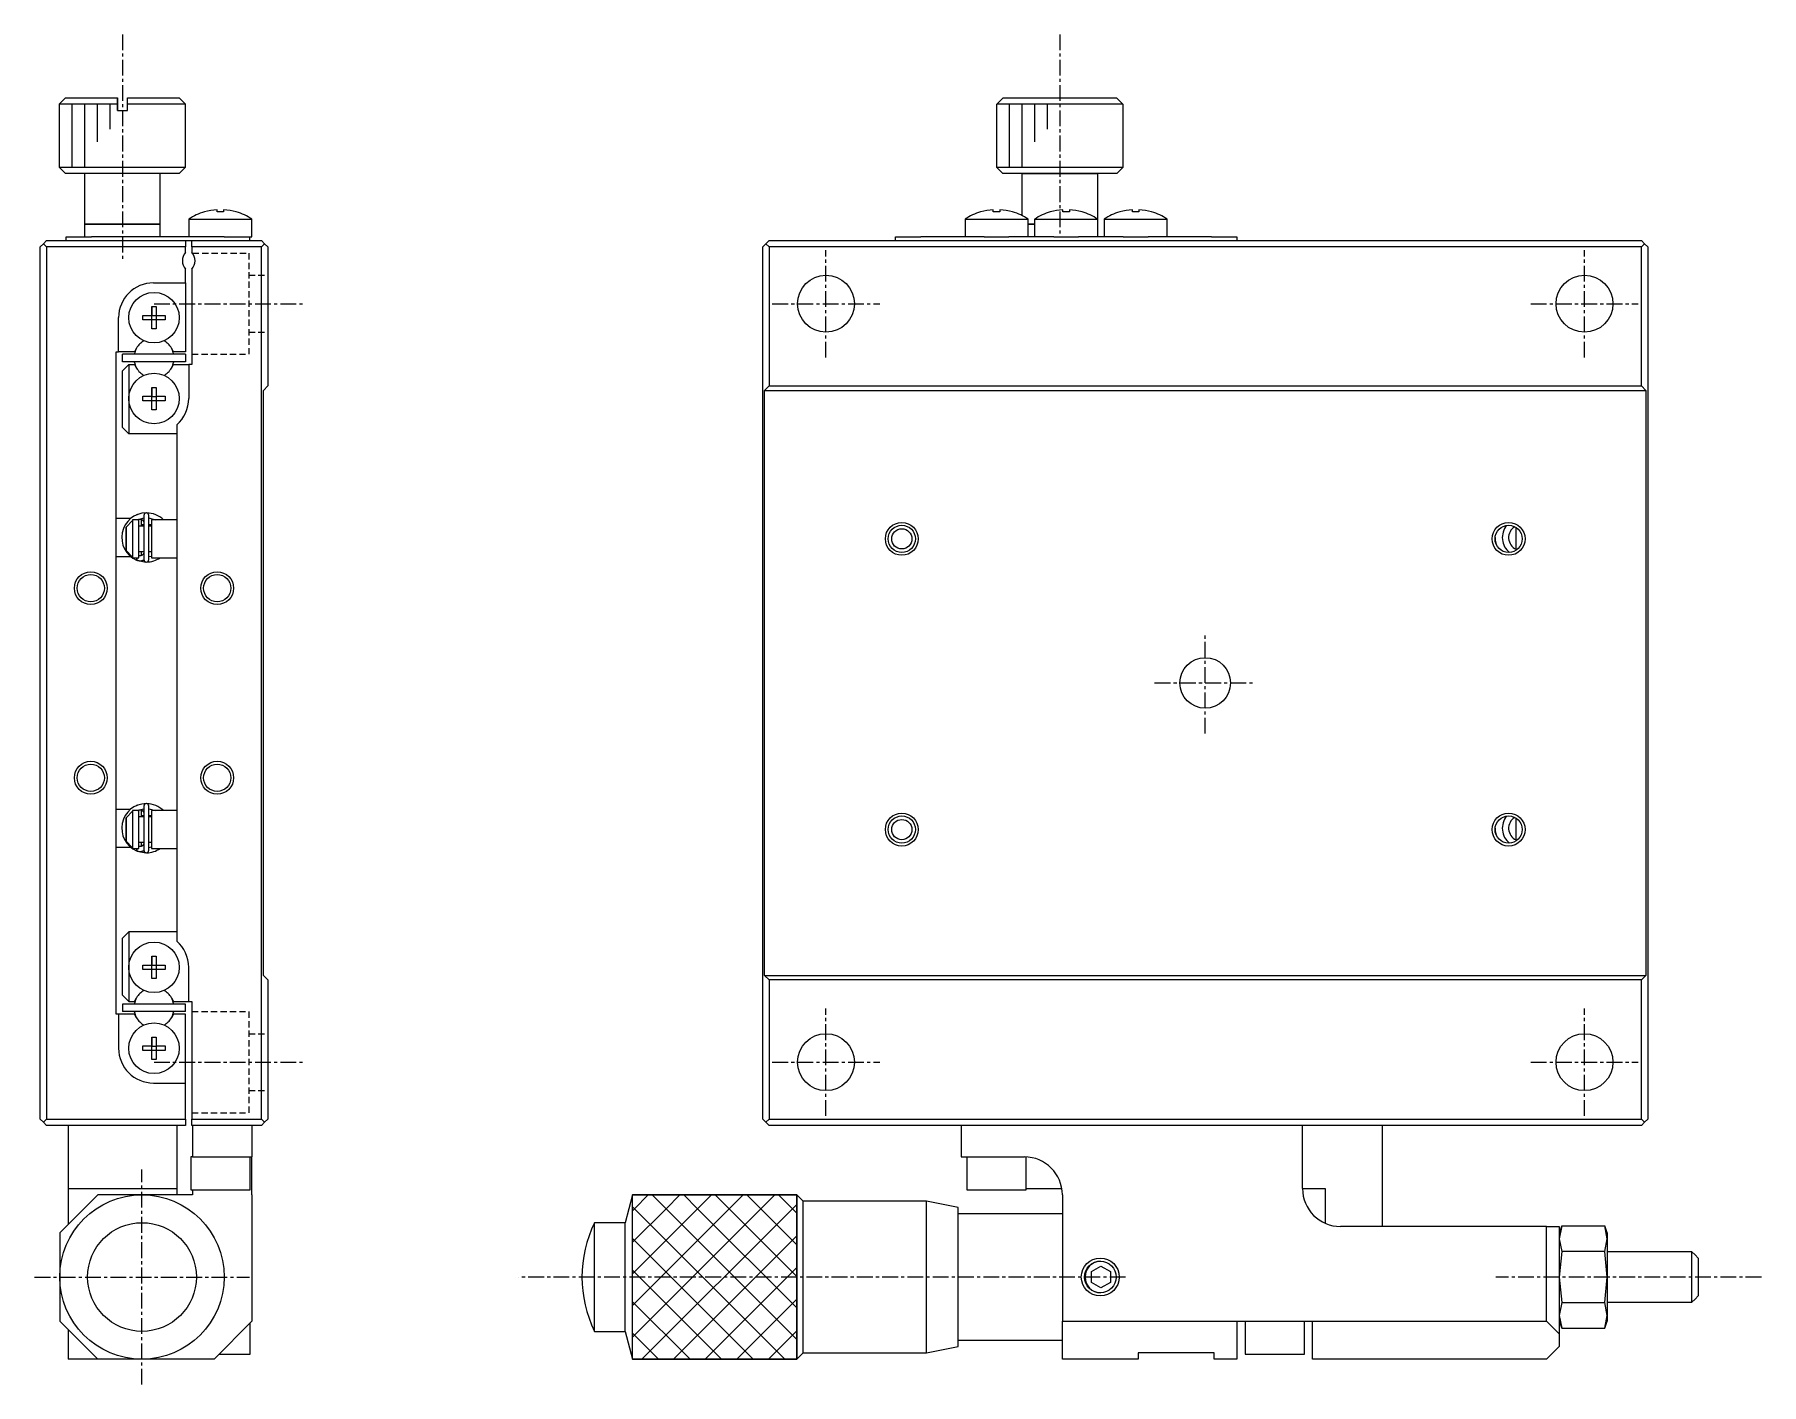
# Model space of a CAD drawing. Extents: x 10 to 359, y 10 to 237.
# Drawn here: x 222.6 to 359.2, y 92.1 to 198.9 of the extents above; entities that cross this region are included whole.
import ezdxf

# ---------------------------------------------------------------- set-up
doc = ezdxf.new("R2010")
doc.units = 0
doc.linetypes.add('CENTER', pattern=[2, 1.25, -0.25, 0.25, -0.25])
doc.linetypes.add('DASHED', pattern=[0.75, 0.5, -0.25])
doc.layers.get('0').update_dxf_attribs({"linetype": 'CONTINUOUS'})
doc.layers.add('CENTER', color=1, linetype='CENTER')

msp = doc.modelspace()

# ---------------------------------------------------------------- linework, layer by layer
at = {"color": 7, "linetype": 'CONTINUOUS'}
for p, q in [((225, 193.9), (224.5, 193.4)), ((229.1, 193.4), (224.5, 193.4)), ((224.5, 193.4), (224.5, 188.4)), ((225, 193.9), (229.1, 193.9)), ((229.1, 193.4), (229.1, 193.9)), ((229.1, 193.9), (229.1, 193.4)), ((229.1, 192.9), (229.1, 193.4)), ((229.1, 193.4), (229.1, 192.9)), ((229.1, 192.9), (229.9, 192.9)), ((229.9, 193.9), (234, 193.9)), ((229.9, 193.4), (229.9, 193.9)), ((234.5, 193.4), (229.9, 193.4)), ((229.9, 192.9), (229.9, 193.4)), ((234.5, 193.4), (234, 193.9)), ((234.5, 188.4), (234.5, 193.4)), ((298.650003, 192.9), (298.666029, 192.9)), ((298.650003, 192.9), (298.650003, 188.4)), ((298.666029, 193.4), (299.167817, 193.9)), ((298.666029, 192.9), (298.666029, 193.4)), ((308.633978, 193.4), (298.666029, 193.4)), ((299.167817, 193.9), (308.13219, 193.9)), ((308.13219, 193.9), (308.633978, 193.4)), ((308.633978, 193.4), (308.633978, 192.9)), ((308.633978, 192.9), (308.650003, 192.9)), ((308.650003, 188.4), (308.650003, 192.9)), ((224.5, 188.4), (234.5, 188.4)), ((224.5, 188.4), (225, 187.9)), ((234, 187.9), (225, 187.9)), ((226.5, 187.9), (226.5, 183.9)), ((232.5, 183.9), (232.5, 187.9)), ((234, 187.9), (234.5, 188.4)), ((298.650003, 188.4), (308.650003, 188.4)), ((298.650003, 188.4), (299.150003, 187.9)), ((300.650003, 187.9), (299.150003, 187.9)), ((308.150003, 187.9), (299.150003, 187.9)), ((306.650003, 187.9), (300.650003, 187.9)), ((300.650003, 187.9), (306.650003, 187.9)), ((300.650003, 187.9), (300.650003, 184.581129)), ((308.150003, 187.9), (306.650003, 187.9)), ((306.650003, 184.291657), (306.650003, 187.9)), ((308.150003, 187.9), (308.650003, 188.4)), ((235.99141, 184.862581), (235.988067, 184.869436)), ((236.99, 184.862581), (236.99, 185.034953)), ((237.51, 184.862581), (236.99, 184.862581)), ((237.51, 185.034953), (237.51, 184.862581)), ((238.511933, 184.869436), (238.50859, 184.862581)), ((297.391414, 184.862581), (297.388071, 184.869436)), ((298.390003, 184.862581), (298.390003, 185.034953)), ((298.910003, 184.862581), (298.390003, 184.862581)), ((298.910003, 185.034953), (298.910003, 184.862581)), ((299.911936, 184.869436), (299.908593, 184.862581)), ((302.891414, 184.862581), (302.888071, 184.869436)), ((303.890003, 184.862581), (303.890003, 185.034953)), ((304.410003, 184.862581), (303.890003, 184.862581)), ((304.410003, 185.034953), (304.410003, 184.862581)), ((305.411936, 184.869436), (305.408593, 184.862581)), ((308.391414, 184.862581), (308.388071, 184.869436)), ((309.390003, 184.862581), (309.390003, 185.034953)), ((309.910003, 184.862581), (309.390003, 184.862581)), ((309.910003, 185.034953), (309.910003, 184.862581)), ((310.911936, 184.869436), (310.908593, 184.862581)), ((226.5, 183.9), (232.5, 183.9)), ((232.5, 183.9), (226.5, 183.9)), ((226.5, 183.9), (226.5, 182.9)), ((232.5, 182.9), (232.5, 183.9)), ((234.75, 184.291657), (239.75, 184.291657)), ((234.75, 184.291657), (234.75, 182.9)), ((239.75, 182.9), (239.75, 184.291657)), ((296.150003, 184.291657), (298.650003, 184.291657)), ((296.150003, 184.291657), (296.150003, 182.9)), ((298.650003, 184.291657), (301.150003, 184.291657)), ((301.150003, 182.9), (301.150003, 184.291657)), ((301.150003, 183.9), (301.650003, 183.9)), ((301.650003, 183.9), (301.150003, 183.9)), ((301.650003, 184.291657), (304.150003, 184.291657)), ((301.650003, 184.291657), (301.650003, 182.9)), ((304.150003, 184.291657), (306.650003, 184.291657)), ((306.650003, 182.9), (306.650003, 184.291657)), ((307.150003, 184.291657), (309.650003, 184.291657)), ((307.150003, 184.291657), (307.150003, 182.9)), ((309.650003, 184.291657), (312.150003, 184.291657)), ((312.150003, 182.9), (312.150003, 184.291657)), ((223.25, 182.35), (223, 182.1)), ((223, 113.1), (223, 182.1)), ((223.25, 182.35), (223.5, 182.6)), ((223.5, 182.1), (223.25, 182.35)), ((223.5, 182.6), (234.5, 182.6)), ((234.5, 182.1), (223.5, 182.1)), ((223.5, 182.1), (223.5, 113.1)), ((225.05, 182.6), (225.05, 182.9)), ((225.05, 182.9), (227.05, 182.9)), ((236.175, 182.9), (227.05, 182.9)), ((234.5, 182.6), (235, 182.6)), ((234.5, 182.6), (234.5, 182.1)), ((234.5, 181.661438), (234.5, 182.1)), ((235, 182.1), (235, 182.6)), ((235, 182.6), (240.5, 182.6)), ((240.5, 182.1), (235, 182.1)), ((235, 182.1), (235, 181.661438)), ((237.55, 182.9), (236.175, 182.9)), ((237.55, 182.9), (239.55, 182.9)), ((239.55, 182.9), (239.75, 182.9)), ((239.55, 182.9), (239.55, 182.6)), ((240.5, 182.6), (240.75, 182.35)), ((240.75, 182.35), (240.5, 182.1)), ((240.5, 113.1), (240.5, 182.1)), ((241, 182.1), (240.75, 182.35)), ((241, 182.1), (241, 171.1)), ((280.400003, 182.35), (280.150003, 182.1)), ((280.150003, 113.1), (280.150003, 182.1)), ((280.650003, 182.6), (280.400003, 182.35)), ((280.650003, 182.1), (280.400003, 182.35)), ((280.650003, 182.6), (349.650003, 182.6)), ((280.650003, 182.1), (280.650003, 171.1)), ((349.650003, 182.1), (280.650003, 182.1)), ((290.650003, 182.6), (290.650003, 182.9)), ((290.650003, 182.9), (292.650003, 182.9)), ((297.575003, 182.9), (292.650003, 182.9)), ((297.670208, 182.9), (297.575003, 182.9)), ((297.670208, 182.9), (298.650003, 182.9)), ((298.650003, 182.9), (299.629799, 182.9)), ((299.725003, 182.9), (299.629799, 182.9)), ((303.075003, 182.9), (299.725003, 182.9)), ((303.170208, 182.9), (303.075003, 182.9)), ((303.170208, 182.9), (304.150003, 182.9)), ((304.150003, 182.9), (305.129799, 182.9)), ((305.225003, 182.9), (305.129799, 182.9)), ((308.575003, 182.9), (305.225003, 182.9)), ((308.670208, 182.9), (308.575003, 182.9)), ((308.670208, 182.9), (309.650003, 182.9)), ((309.650003, 182.9), (310.629799, 182.9)), ((310.725003, 182.9), (310.629799, 182.9)), ((315.650003, 182.9), (310.725003, 182.9)), ((315.650003, 182.9), (317.650003, 182.9)), ((317.650003, 182.9), (317.650003, 182.6)), ((349.900003, 182.35), (349.650003, 182.6)), ((349.900003, 182.35), (349.650003, 182.1)), ((349.650003, 171.1), (349.650003, 182.1)), ((350.150003, 182.1), (349.900003, 182.35)), ((350.150003, 182.1), (350.150003, 113.1)), ((234.5, 179.25), (234.5, 180.338562)), ((235, 180.338562), (235, 172.8)), ((231.95, 179.25), (234.5, 179.25)), ((234.5, 179.25), (234.5, 173.8)), ((229.2, 173.8), (229.2, 176.5)), ((231.113639, 176.32), (231.113639, 176.68)), ((231.113639, 176.68), (231.82, 176.68)), ((231.82, 176.32), (231.113639, 176.32)), ((231.82, 177.386361), (232.18, 177.386361)), ((231.82, 176.68), (231.82, 177.386361)), ((231.82, 177.386361), (231.82, 176.68)), ((231.830372, 176.669628), (231.82, 176.68)), ((231.830372, 176.330372), (231.82, 176.32)), ((231.82, 175.613639), (231.82, 176.32)), ((231.82, 175.613639), (231.82, 176.32)), ((231.830372, 176.669628), (232.169628, 176.669628)), ((231.830372, 176.330372), (231.830372, 176.669628)), ((232.169628, 176.330372), (231.830372, 176.330372)), ((232.169628, 176.669628), (232.18, 176.68)), ((232.169628, 176.669628), (232.169628, 176.330372)), ((232.169628, 176.330372), (232.18, 176.32)), ((232.18, 177.386361), (232.18, 176.68)), ((232.18, 176.68), (232.886361, 176.68)), ((232.18, 176.32), (232.18, 175.613639)), ((232.886361, 176.32), (232.18, 176.32)), ((232.886361, 176.68), (232.886361, 176.32)), ((232.18, 175.613639), (231.82, 175.613639)), ((229, 173.8), (229.2, 173.8)), ((229, 121.4), (229, 173.8)), ((230.455588, 173.8), (229.2, 173.8)), ((229.5, 173), (229.5, 173.6)), ((234.5, 173.6), (229.5, 173.6)), ((230.625185, 174.09375), (230.455588, 173.8)), ((233.544412, 173.8), (233.374815, 174.09375)), ((234.5, 173.8), (233.544412, 173.8)), ((234.5, 173.6), (234.5, 173)), ((234.5, 173), (229.5, 173)), ((229.5, 172.3), (230, 172.8)), ((229.5, 167.8), (229.5, 172.3)), ((230, 172.8), (230, 170.1)), ((230, 172.8), (230.455588, 172.8)), ((230.455588, 172.8), (230.625185, 172.50625)), ((233.374815, 172.50625), (233.544412, 172.8)), ((233.544412, 172.8), (234.75, 172.8)), ((234.75, 172.8), (234.75, 170.1)), ((235, 172.8), (234.75, 172.8)), ((231.82, 170.986361), (232.18, 170.986361)), ((231.82, 170.28), (231.82, 170.986361)), ((231.82, 170.986361), (231.82, 170.28)), ((232.18, 170.986361), (232.18, 170.28)), ((240.65, 170.75), (241, 171.1)), ((280.300003, 170.75), (280.650003, 171.1)), ((280.650003, 171.1), (349.650003, 171.1)), ((349.650003, 171.1), (350.000003, 170.75)), ((230, 170.1), (230, 167.3)), ((231.113639, 169.92), (231.113639, 170.28)), ((231.113639, 170.28), (231.82, 170.28)), ((231.82, 169.92), (231.113639, 169.92)), ((231.830372, 170.269628), (231.82, 170.28)), ((231.830372, 169.930372), (231.82, 169.92)), ((231.82, 169.213639), (231.82, 169.92)), ((231.82, 169.213639), (231.82, 169.92)), ((231.830372, 170.269628), (232.169628, 170.269628)), ((231.830372, 169.930372), (231.830372, 170.269628)), ((232.169628, 169.930372), (231.830372, 169.930372)), ((232.169628, 170.269628), (232.18, 170.28)), ((232.169628, 170.269628), (232.169628, 169.930372)), ((232.169628, 169.930372), (232.18, 169.92)), ((232.18, 170.28), (232.886361, 170.28)), ((232.18, 169.92), (232.18, 169.213639)), ((232.886361, 169.92), (232.18, 169.92)), ((232.886361, 170.28), (232.886361, 169.92)), ((240.65, 124.45), (240.65, 170.75)), ((280.300003, 124.45), (280.300003, 170.75)), ((280.300003, 170.75), (350.000003, 170.75)), ((350.000003, 170.75), (350.000003, 124.45)), ((232.18, 169.213639), (231.82, 169.213639)), ((233.8, 168.020938), (233.8, 160.075)), ((230, 167.3), (229.5, 167.8)), ((233.8, 167.3), (230, 167.3)), ((230.145871, 160.6), (229, 160.6)), ((229.8, 159.916515), (230.3, 160.445683)), ((229.8, 158.083485), (229.8, 159.916515)), ((229.8, 159.916515), (229.8, 158.083485)), ((230.3, 160.5), (230.3, 160.445683)), ((230.8, 160.5), (230.3, 160.5)), ((230.3, 160.445683), (230.3, 157.554317)), ((230.628526, 160.897171), (230.610568, 160.889376)), ((230.62249, 160.893794), (230.619421, 160.893246)), ((230.684303, 160.919172), (230.628106, 160.897982)), ((230.695248, 160.500064), (231.198452, 160.653543)), ((230.780252, 160.539155), (230.781755, 160.539534)), ((230.781518, 160.539423), (230.796078, 160.545203)), ((230.796078, 160.545203), (230.810345, 160.550029)), ((230.8, 157.5), (230.8, 160.5)), ((231.198494, 160), (230.8, 160)), ((230.810345, 160.550029), (230.824842, 160.554126)), ((230.824842, 160.554126), (230.839532, 160.557481)), ((230.839532, 160.557481), (230.854379, 160.560085)), ((230.854379, 160.560085), (230.869342, 160.561929)), ((230.869342, 160.561929), (230.884383, 160.563008)), ((230.884383, 160.563008), (230.899463, 160.563318)), ((230.899463, 160.563318), (230.914541, 160.562858)), ((230.914541, 160.562858), (230.929578, 160.56163)), ((230.929578, 160.56163), (230.944534, 160.559636)), ((230.944534, 160.559636), (230.95937, 160.556883)), ((230.95937, 160.556883), (230.974046, 160.553378)), ((230.974046, 160.553378), (230.988526, 160.549131)), ((230.988526, 160.549131), (231.00277, 160.544155)), ((231, 160), (231, 160.5454)), ((231.198494, 160.1), (231, 160.1)), ((231.00277, 160.544155), (231.016743, 160.538463)), ((231.016743, 160.538463), (231.030409, 160.532072)), ((231.030409, 160.532072), (231.043733, 160.525)), ((231.043733, 160.525), (231.056682, 160.517266)), ((231.056682, 160.517266), (231.069223, 160.508893)), ((231.069223, 160.508893), (231.081327, 160.499903)), ((231.081327, 160.499903), (231.092964, 160.49032)), ((231.092964, 160.49032), (231.104106, 160.48017)), ((231.104106, 160.48017), (231.114726, 160.469481)), ((231.114726, 160.469481), (231.124801, 160.458279)), ((231.124801, 160.458279), (231.134307, 160.446594)), ((231.134307, 160.446594), (231.143222, 160.434457)), ((231.143222, 160.434457), (231.151527, 160.421897)), ((231.151527, 160.421897), (231.159202, 160.408946)), ((231.159202, 160.408946), (231.166231, 160.395636)), ((231.166231, 160.395636), (231.172599, 160.382001)), ((231.172599, 160.382001), (231.178292, 160.368073)), ((231.178292, 160.368073), (231.183297, 160.353887)), ((231.183297, 160.353887), (231.187604, 160.339476)), ((231.187604, 160.339476), (231.191205, 160.324874)), ((231.191205, 160.324874), (231.194091, 160.310118)), ((231.194091, 160.310118), (231.196256, 160.29524)), ((231.196256, 160.29524), (231.197697, 160.280278)), ((231.197697, 160.280278), (231.19841, 160.265265)), ((231.19841, 160.265265), (231.198494, 160.258228)), ((231.198494, 160.859909), (231.198494, 157.359909)), ((231.588494, 157.359909), (231.588494, 160.859909)), ((231.8, 160.1), (231.588494, 160.1)), ((231.8, 160), (231.588494, 160)), ((231.588548, 160.65322), (232.092175, 160.500087)), ((231.8, 160.5), (231.8, 157.5)), ((231.8, 160.5), (231.8, 160)), ((233.8, 160.5), (231.8, 160.5)), ((231.8, 160), (231.8, 158)), ((231.8, 160), (231.8, 158)), ((232, 160.54273), (232, 160.5)), ((233.8, 160.075), (233.8, 157.925)), ((339.750003, 158.183485), (339.750003, 159.891978)), ((338.0829, 159.109909), (338.0829, 159.13006)), ((229, 157.6), (230.169533, 157.6)), ((230.3, 157.554317), (229.8, 158.083485)), ((230.3, 157.554317), (230.3, 157.5)), ((230.3, 157.5), (230.8, 157.5)), ((230.598949, 157.335601), (230.626054, 157.323722)), ((230.619229, 157.32662), (230.666356, 157.499999)), ((230.625014, 157.337736), (230.624744, 157.332234)), ((230.624744, 157.332234), (230.625002, 157.327845)), ((230.625002, 157.327845), (230.625443, 157.325637)), ((230.625809, 157.344315), (230.625014, 157.337736)), ((230.625443, 157.325637), (230.628106, 157.321835)), ((230.627125, 157.351928), (230.625809, 157.344315)), ((230.628954, 157.360524), (230.627125, 157.351928)), ((230.628106, 157.321835), (230.658283, 157.30976)), ((230.631282, 157.370046), (230.628954, 157.360524)), ((230.634095, 157.380433), (230.631282, 157.370046)), ((230.637374, 157.391615), (230.634095, 157.380433)), ((230.641098, 157.403519), (230.637374, 157.391615)), ((230.645242, 157.416066), (230.641098, 157.403519)), ((230.649778, 157.429174), (230.645242, 157.416066)), ((230.654677, 157.442755), (230.649778, 157.429174)), ((230.659906, 157.456722), (230.654677, 157.442755)), ((230.658283, 157.30976), (230.690714, 157.298578)), ((230.665432, 157.470981), (230.659906, 157.456722)), ((230.671217, 157.485439), (230.665432, 157.470981)), ((230.677223, 157.5), (230.671217, 157.485439)), ((230.676509, 157.30292), (231.366344, 157.166191)), ((230.690714, 157.298578), (230.723654, 157.289033)), ((230.723654, 157.289033), (230.75702, 157.281148)), ((230.75702, 157.281148), (230.79073, 157.27494)), ((230.779625, 157.680224), (230.76721, 157.685612)), ((230.79073, 157.27494), (230.824702, 157.270425)), ((230.804303, 157.671733), (230.799974, 157.673215)), ((230.8, 158), (231.198494, 158)), ((230.818733, 157.667321), (230.804303, 157.671733)), ((230.833368, 157.663648), (230.818733, 157.667321)), ((230.824702, 157.270425), (230.858853, 157.267614)), ((230.848171, 157.660726), (230.833368, 157.663648)), ((230.863103, 157.658563), (230.848171, 157.660726)), ((230.858853, 157.267614), (230.893099, 157.266513)), ((230.878123, 157.657165), (230.863103, 157.658563)), ((230.893193, 157.656535), (230.878123, 157.657165)), ((230.893099, 157.266513), (230.927357, 157.267124)), ((230.908273, 157.656674), (230.893193, 157.656535)), ((230.923323, 157.657582), (230.908273, 157.656674)), ((230.938303, 157.659256), (230.923323, 157.657582)), ((230.927357, 157.267124), (230.961541, 157.269446)), ((230.953175, 157.661689), (230.938303, 157.659256)), ((230.9679, 157.664875), (230.953175, 157.661689)), ((230.961541, 157.269446), (230.99557, 157.273474)), ((230.98244, 157.668803), (230.9679, 157.664875)), ((230.996757, 157.673463), (230.98244, 157.668803)), ((230.99557, 157.273474), (231.02936, 157.279196)), ((231.010817, 157.678839), (230.996757, 157.673463)), ((231, 157.674612), (231, 158)), ((231.024582, 157.684917), (231.010817, 157.678839)), ((231.03802, 157.691679), (231.024582, 157.684917)), ((231.02936, 157.279196), (231.062829, 157.2866)), ((231.051097, 157.699107), (231.03802, 157.691679)), ((231.063781, 157.707179), (231.051097, 157.699107)), ((231.062829, 157.2866), (231.095893, 157.295667)), ((231.076043, 157.715873), (231.063781, 157.707179)), ((231.087853, 157.725168), (231.076043, 157.715873)), ((231.099183, 157.735036), (231.087853, 157.725168)), ((231.095893, 157.295667), (231.128473, 157.306377)), ((231.110006, 157.745454), (231.099183, 157.735036)), ((231.120299, 157.756394), (231.110006, 157.745454)), ((231.130037, 157.767828), (231.120299, 157.756394)), ((231.128473, 157.306377), (231.160489, 157.318702)), ((231.139199, 157.779727), (231.130037, 157.767828)), ((231.147764, 157.792062), (231.139199, 157.779727)), ((231.155712, 157.804802), (231.147764, 157.792062)), ((231.163027, 157.817916), (231.155712, 157.804802)), ((231.160489, 157.318702), (231.191862, 157.332613)), ((231.169691, 157.831373), (231.163027, 157.817916)), ((231.175691, 157.845139), (231.169691, 157.831373)), ((231.181013, 157.859182), (231.175691, 157.845139)), ((231.185646, 157.873468), (231.181013, 157.859182)), ((231.189578, 157.887964), (231.185646, 157.873468)), ((231.192802, 157.902636), (231.189578, 157.887964)), ((231.191862, 157.332613), (231.20001, 157.336538)), ((231.195311, 157.917448), (231.192802, 157.902636)), ((231.197098, 157.932366), (231.195311, 157.917448)), ((231.19816, 157.947355), (231.197098, 157.932366)), ((231.198494, 157.961589), (231.19816, 157.947355)), ((231.588494, 158), (231.8, 158)), ((231.800099, 157.608323), (231.588516, 157.566281)), ((231.8, 158), (231.8, 157.5)), ((231.8, 157.5), (233.8, 157.5)), ((233.8, 157.925), (233.8, 137.075)), ((339.750003, 158.183485), (339.750003, 158.107552)), ((230.145871, 137.6), (229, 137.6)), ((229.8, 136.916515), (230.3, 137.445683)), ((229.8, 135.083485), (229.8, 136.916515)), ((229.8, 136.916515), (229.8, 135.083485)), ((230.3, 137.5), (230.3, 137.445683)), ((230.8, 137.5), (230.3, 137.5)), ((230.3, 137.445683), (230.3, 134.554317)), ((230.628526, 137.897171), (230.610568, 137.889376)), ((230.62249, 137.893794), (230.619421, 137.893246)), ((230.684303, 137.919172), (230.628106, 137.897982)), ((230.695248, 137.500064), (231.198452, 137.653543)), ((230.780252, 137.539155), (230.781755, 137.539534)), ((230.781518, 137.539423), (230.796078, 137.545203)), ((230.796078, 137.545203), (230.810345, 137.550029)), ((230.8, 134.5), (230.8, 137.5)), ((231.198494, 137), (230.8, 137)), ((230.810345, 137.550029), (230.824842, 137.554126)), ((230.824842, 137.554126), (230.839532, 137.557481)), ((230.839532, 137.557481), (230.854379, 137.560085)), ((230.854379, 137.560085), (230.869342, 137.561929)), ((230.869342, 137.561929), (230.884383, 137.563008)), ((230.884383, 137.563008), (230.899463, 137.563318)), ((230.899463, 137.563318), (230.914541, 137.562858)), ((230.914541, 137.562858), (230.929578, 137.56163)), ((230.929578, 137.56163), (230.944534, 137.559636)), ((230.944534, 137.559636), (230.95937, 137.556883)), ((230.95937, 137.556883), (230.974046, 137.553378)), ((230.974046, 137.553378), (230.988526, 137.549131)), ((230.988526, 137.549131), (231.00277, 137.544155)), ((231, 137), (231, 137.5454)), ((231.198494, 137.1), (231, 137.1)), ((231.00277, 137.544155), (231.016743, 137.538463)), ((231.016743, 137.538463), (231.030409, 137.532072)), ((231.030409, 137.532072), (231.043733, 137.525)), ((231.043733, 137.525), (231.056682, 137.517266)), ((231.056682, 137.517266), (231.069223, 137.508893)), ((231.069223, 137.508893), (231.081327, 137.499903)), ((231.081327, 137.499903), (231.092964, 137.49032)), ((231.092964, 137.49032), (231.104106, 137.48017)), ((231.104106, 137.48017), (231.114726, 137.469481)), ((231.114726, 137.469481), (231.124801, 137.458279)), ((231.124801, 137.458279), (231.134307, 137.446594)), ((231.134307, 137.446594), (231.143222, 137.434457)), ((231.143222, 137.434457), (231.151527, 137.421897)), ((231.151527, 137.421897), (231.159202, 137.408946)), ((231.159202, 137.408946), (231.166231, 137.395636)), ((231.166231, 137.395636), (231.172599, 137.382001)), ((231.172599, 137.382001), (231.178292, 137.368073)), ((231.178292, 137.368073), (231.183297, 137.353887)), ((231.183297, 137.353887), (231.187604, 137.339476)), ((231.187604, 137.339476), (231.191205, 137.324874)), ((231.191205, 137.324874), (231.194091, 137.310118)), ((231.194091, 137.310118), (231.196256, 137.29524)), ((231.196256, 137.29524), (231.197697, 137.280278)), ((231.197697, 137.280278), (231.19841, 137.265265)), ((231.19841, 137.265265), (231.198494, 137.258228)), ((231.198494, 137.859909), (231.198494, 134.359909)), ((231.588494, 134.359909), (231.588494, 137.859909)), ((231.8, 137.1), (231.588494, 137.1)), ((231.8, 137), (231.588494, 137)), ((231.588548, 137.65322), (232.092175, 137.500087)), ((231.8, 137.5), (231.8, 137)), ((231.8, 137.5), (231.8, 134.5)), ((233.8, 137.5), (231.8, 137.5)), ((231.8, 137), (231.8, 135)), ((231.8, 137), (231.8, 135)), ((232, 137.54273), (232, 137.5)), ((233.8, 137.075), (233.8, 134.925)), ((339.750003, 135.183485), (339.750003, 136.891978)), ((338.0829, 136.109909), (338.0829, 136.13006)), ((229, 134.6), (230.169533, 134.6)), ((230.3, 134.554317), (229.8, 135.083485)), ((230.3, 134.554317), (230.3, 134.5)), ((230.3, 134.5), (230.8, 134.5)), ((230.598949, 134.335601), (230.619798, 134.326419)), ((230.619229, 134.32662), (230.666356, 134.499999)), ((230.625016, 134.337767), (230.624744, 134.332261)), ((230.624744, 134.332261), (230.624999, 134.327867)), ((230.624999, 134.327867), (230.625443, 134.325637)), ((230.625814, 134.344348), (230.625016, 134.337767)), ((230.625443, 134.325637), (230.628106, 134.321835)), ((230.627132, 134.351963), (230.625814, 134.344348)), ((230.628962, 134.36056), (230.627132, 134.351963)), ((230.628106, 134.321835), (230.658283, 134.30976)), ((230.631291, 134.370082), (230.628962, 134.36056)), ((230.634105, 134.380468), (230.631291, 134.370082)), ((230.637384, 134.391648), (230.634105, 134.380468)), ((230.641108, 134.40355), (230.637384, 134.391648)), ((230.645251, 134.416094), (230.641108, 134.40355)), ((230.649786, 134.429198), (230.645251, 134.416094)), ((230.654684, 134.442775), (230.649786, 134.429198)), ((230.659912, 134.456737), (230.654684, 134.442775)), ((230.658283, 134.30976), (230.690714, 134.298578)), ((230.665436, 134.470992), (230.659912, 134.456737)), ((230.671219, 134.485444), (230.665436, 134.470992)), ((230.677223, 134.5), (230.671219, 134.485444)), ((230.676509, 134.30292), (231.366344, 134.166191)), ((230.690714, 134.298578), (230.723654, 134.289033)), ((230.723654, 134.289033), (230.75702, 134.281148)), ((230.75702, 134.281148), (230.79073, 134.27494)), ((230.779625, 134.680224), (230.76721, 134.685612)), ((230.79073, 134.27494), (230.824702, 134.270425)), ((230.804303, 134.671733), (230.799974, 134.673215)), ((230.8, 135), (231.198494, 135)), ((230.818733, 134.667321), (230.804303, 134.671733)), ((230.833368, 134.663648), (230.818733, 134.667321)), ((230.824702, 134.270425), (230.858853, 134.267614)), ((230.848171, 134.660726), (230.833368, 134.663648)), ((230.863103, 134.658563), (230.848171, 134.660726)), ((230.858853, 134.267614), (230.893099, 134.266513)), ((230.878123, 134.657165), (230.863103, 134.658563)), ((230.893193, 134.656535), (230.878123, 134.657165)), ((230.893099, 134.266513), (230.927357, 134.267124)), ((230.908273, 134.656674), (230.893193, 134.656535)), ((230.923323, 134.657582), (230.908273, 134.656674)), ((230.938303, 134.659256), (230.923323, 134.657582)), ((230.927357, 134.267124), (230.961541, 134.269446)), ((230.953175, 134.661689), (230.938303, 134.659256)), ((230.9679, 134.664875), (230.953175, 134.661689)), ((230.961541, 134.269446), (230.99557, 134.273474)), ((230.98244, 134.668803), (230.9679, 134.664875)), ((230.996757, 134.673463), (230.98244, 134.668803)), ((230.99557, 134.273474), (231.02936, 134.279196)), ((231.010817, 134.678839), (230.996757, 134.673463)), ((231, 134.674612), (231, 135)), ((231.024582, 134.684917), (231.010817, 134.678839)), ((231.03802, 134.691679), (231.024582, 134.684917)), ((231.02936, 134.279196), (231.062829, 134.2866)), ((231.051097, 134.699107), (231.03802, 134.691679)), ((231.063781, 134.707179), (231.051097, 134.699107)), ((231.062829, 134.2866), (231.095893, 134.295667)), ((231.076043, 134.715873), (231.063781, 134.707179)), ((231.087853, 134.725168), (231.076043, 134.715873)), ((231.099183, 134.735036), (231.087853, 134.725168)), ((231.095893, 134.295667), (231.128473, 134.306377)), ((231.110006, 134.745454), (231.099183, 134.735036)), ((231.120299, 134.756394), (231.110006, 134.745454)), ((231.130037, 134.767828), (231.120299, 134.756394)), ((231.128473, 134.306377), (231.160489, 134.318702)), ((231.139199, 134.779727), (231.130037, 134.767828)), ((231.147764, 134.792062), (231.139199, 134.779727)), ((231.155712, 134.804802), (231.147764, 134.792062)), ((231.163027, 134.817916), (231.155712, 134.804802)), ((231.160489, 134.318702), (231.191862, 134.332613)), ((231.169691, 134.831373), (231.163027, 134.817916)), ((231.175691, 134.845139), (231.169691, 134.831373)), ((231.181013, 134.859182), (231.175691, 134.845139)), ((231.185646, 134.873468), (231.181013, 134.859182)), ((231.189578, 134.887964), (231.185646, 134.873468)), ((231.192802, 134.902636), (231.189578, 134.887964)), ((231.191862, 134.332613), (231.20001, 134.336538)), ((231.195311, 134.917448), (231.192802, 134.902636)), ((231.197098, 134.932366), (231.195311, 134.917448)), ((231.19816, 134.947355), (231.197098, 134.932366)), ((231.198494, 134.961589), (231.19816, 134.947355)), ((231.588494, 135), (231.8, 135)), ((231.800099, 134.608323), (231.588516, 134.566281)), ((231.8, 135), (231.8, 134.5)), ((231.8, 134.5), (233.8, 134.5)), ((233.8, 134.925), (233.8, 127.179062)), ((339.750003, 135.183485), (339.750003, 135.107552)), ((229.5, 127.4), (230, 127.9)), ((229.5, 122.9), (229.5, 127.4)), ((230, 127.9), (230, 125.1)), ((233.8, 127.9), (230, 127.9)), ((231.82, 125.986361), (232.18, 125.986361)), ((231.82, 125.28), (231.82, 125.986361)), ((231.82, 125.986361), (231.82, 125.28)), ((232.18, 125.986361), (232.18, 125.28)), ((230, 125.1), (230, 122.4)), ((231.113639, 124.92), (231.113639, 125.28)), ((231.113639, 125.28), (231.82, 125.28)), ((231.82, 124.92), (231.113639, 124.92)), ((231.830372, 125.269628), (231.82, 125.28)), ((231.830372, 124.930372), (231.82, 124.92)), ((231.82, 124.213639), (231.82, 124.92)), ((231.82, 124.213639), (231.82, 124.92)), ((231.830372, 125.269628), (232.169628, 125.269628)), ((231.830372, 124.930372), (231.830372, 125.269628)), ((232.169628, 124.930372), (231.830372, 124.930372)), ((232.169628, 125.269628), (232.18, 125.28)), ((232.169628, 125.269628), (232.169628, 124.930372)), ((232.169628, 124.930372), (232.18, 124.92)), ((232.18, 125.28), (232.886361, 125.28)), ((232.18, 124.92), (232.18, 124.213639)), ((232.886361, 124.92), (232.18, 124.92)), ((232.886361, 125.28), (232.886361, 124.92)), ((234.75, 122.4), (234.75, 125.1)), ((241, 124.1), (240.65, 124.45)), ((280.650003, 124.1), (280.300003, 124.45)), ((280.300003, 124.45), (350.000003, 124.45)), ((350.000003, 124.45), (349.650003, 124.1)), ((232.18, 124.213639), (231.82, 124.213639)), ((241, 124.1), (241, 113.1)), ((349.650003, 124.1), (280.650003, 124.1)), ((280.650003, 124.1), (280.650003, 113.1)), ((349.650003, 113.1), (349.650003, 124.1)), ((230, 122.4), (229.5, 122.9)), ((229.5, 122.2), (229.5, 121.6)), ((234.5, 122.2), (229.5, 122.2)), ((234.5, 121.6), (229.5, 121.6)), ((230, 122.4), (230.455588, 122.4)), ((230.455588, 122.4), (230.625185, 122.69375)), ((233.374815, 122.69375), (233.544412, 122.4)), ((233.544412, 122.4), (234.75, 122.4)), ((234.5, 121.6), (234.5, 122.2)), ((234.75, 122.4), (235, 122.4)), ((235, 122.4), (235, 113.1)), ((229.2, 121.4), (229, 121.4)), ((229.2, 121.4), (229.2, 118.7)), ((230.455588, 121.4), (229.2, 121.4)), ((230.625185, 121.10625), (230.455588, 121.4)), ((233.544412, 121.4), (233.374815, 121.10625)), ((234.5, 121.4), (233.544412, 121.4)), ((234.5, 115.95), (234.5, 121.4)), ((231.113639, 118.52), (231.113639, 118.88)), ((231.113639, 118.88), (231.82, 118.88)), ((231.82, 119.586361), (232.18, 119.586361)), ((231.82, 118.88), (231.82, 119.586361)), ((231.82, 119.586361), (231.82, 118.88)), ((231.830372, 118.869628), (231.82, 118.88)), ((231.830372, 118.869628), (232.169628, 118.869628)), ((231.830372, 118.530372), (231.830372, 118.869628)), ((232.169628, 118.869628), (232.18, 118.88)), ((232.169628, 118.869628), (232.169628, 118.530372)), ((232.18, 119.586361), (232.18, 118.88)), ((232.18, 118.88), (232.886361, 118.88)), ((232.886361, 118.88), (232.886361, 118.52)), ((231.82, 118.52), (231.113639, 118.52)), ((231.830372, 118.530372), (231.82, 118.52)), ((231.82, 117.813639), (231.82, 118.52)), ((231.82, 117.813639), (231.82, 118.52)), ((232.18, 117.813639), (231.82, 117.813639)), ((232.169628, 118.530372), (231.830372, 118.530372)), ((232.169628, 118.530372), (232.18, 118.52)), ((232.18, 118.52), (232.18, 117.813639)), ((232.886361, 118.52), (232.18, 118.52)), ((231.95, 115.95), (234.5, 115.95)), ((234.5, 113.1), (234.5, 115.95)), ((223.25, 112.85), (223, 113.1)), ((223.25, 112.85), (223.5, 113.1)), ((223.5, 112.6), (223.25, 112.85)), ((223.5, 113.1), (234.5, 113.1)), ((234.5, 112.6), (223.5, 112.6)), ((225.2, 112.6), (225.2, 107.6)), ((233.8, 112.6), (233.8, 107.6)), ((234.5, 113.1), (234.5, 112.6)), ((235, 113.1), (240.5, 113.1)), ((235, 112.6), (235, 113.1)), ((240.5, 112.6), (235, 112.6)), ((235.05, 112.6), (235.05, 110.1)), ((239.75, 112.6), (239.75, 110.1)), ((240.5, 113.1), (240.75, 112.85)), ((240.75, 112.85), (240.5, 112.6)), ((240.75, 112.85), (241, 113.1)), ((280.150003, 113.1), (280.400003, 112.85)), ((280.400003, 112.85), (280.650003, 113.1)), ((280.400003, 112.85), (280.650003, 112.6)), ((280.650003, 113.1), (349.650003, 113.1)), ((349.650003, 112.6), (280.650003, 112.6)), ((295.850003, 112.6), (295.850003, 110.1)), ((322.850003, 107.6), (322.850003, 112.6)), ((329.150003, 112.6), (329.150003, 104.6)), ((349.650003, 113.1), (349.900003, 112.85)), ((349.650003, 112.6), (349.900003, 112.85)), ((349.900003, 112.85), (350.150003, 113.1)), ((235.05, 110.1), (234.9, 110.1)), ((234.9, 110.1), (234.9, 107.5)), ((235.05, 110.1), (239.75, 110.1)), ((239.6, 107.5), (239.6, 110.1)), ((239.75, 107.1), (239.75, 110.1)), ((295.850003, 110.1), (300.850003, 110.1)), ((296.300003, 110.1), (296.300003, 107.5)), ((301.000003, 107.5), (301.000003, 110.096248)), ((227.55, 107.1), (224.55, 104.1)), ((225.2, 107.6), (233.8, 107.6)), ((225.2, 107.6), (225.2, 104.75)), ((231.05, 107.1), (227.55, 107.1)), ((235.05, 107.1), (231.05, 107.1)), ((233.8, 107.6), (233.8, 107.1)), ((234.9, 107.5), (239.6, 107.5)), ((235.05, 107.5), (235.05, 107.1)), ((239.75, 107.1), (239.75, 97.1)), ((269.849996, 107.099999), (269.260508, 104.9)), ((269.849996, 107.099999), (282.849997, 107.099999)), ((269.849996, 94.100001), (269.849996, 107.099999)), ((282.849997, 100.600048), (282.849997, 107.099999)), ((283.349999, 106.599996), (282.849997, 107.099999)), ((282.849997, 107.099999), (282.849997, 94.100001)), ((283.349999, 100.600044), (283.349999, 106.599996)), ((293.100004, 106.599996), (283.349999, 106.599996)), ((293.100004, 100.600044), (293.100004, 106.599996)), ((295.600003, 106.099997), (293.100004, 106.599996)), ((296.300003, 107.5), (301.000003, 107.5)), ((301.000003, 107.6), (303.808043, 107.6)), ((303.850003, 107.1), (303.850003, 97.1)), ((322.850003, 107.6), (324.650003, 107.6)), ((324.650003, 107.6), (324.650003, 104.850455)), ((295.600003, 100.60004), (295.600003, 106.099997)), ((303.850003, 105.6), (295.600003, 105.6)), ((224.55, 104.1), (224.55, 100.6)), ((266.849997, 100.600032), (266.849997, 104.9)), ((269.260508, 104.9), (266.849997, 104.9)), ((269.260508, 100.600032), (269.260508, 104.9)), ((342.150003, 104.6), (325.850003, 104.6)), ((342.150003, 97.1), (342.150003, 104.6)), ((342.150003, 104.6), (343.150003, 104.6)), ((343.347076, 104.641452), (343.150003, 104.1)), ((343.150003, 104.6), (343.150003, 102.6)), ((343.347076, 104.641452), (343.150004, 103.631089)), ((343.347076, 104.641452), (346.752931, 104.641452)), ((346.950004, 103.631089), (346.752931, 104.641452)), ((346.950003, 104.1), (346.752931, 104.641452)), ((346.950003, 104.1), (346.950003, 103.631089)), ((343.150003, 102.6), (343.150003, 98.6)), ((343.150004, 103.631089), (343.347076, 102.620726)), ((343.347076, 102.620726), (343.150004, 100.6)), ((346.752931, 102.620726), (343.347076, 102.620726)), ((346.752931, 102.620726), (346.950004, 103.631089)), ((346.950004, 100.6), (346.752931, 102.620726)), ((346.950003, 103.631089), (346.950003, 100.6)), ((353.650003, 102.6), (346.950023, 102.6)), ((353.650003, 98.6), (353.650003, 102.6)), ((353.900003, 102.35), (353.650003, 102.6)), ((306.150003, 101.033013), (306.900003, 101.466025)), ((306.900003, 101.466025), (307.650003, 101.033013)), ((354.150003, 102.1), (353.900003, 102.35)), ((354.150003, 102.1), (354.150003, 99.1)), ((224.55, 100.6), (224.55, 97.1)), ((266.849997, 96.3), (266.849997, 100.600032)), ((269.260508, 96.3), (269.260508, 100.600032)), ((269.849996, 94.100001), (269.849996, 100.600048)), ((283.349999, 94.600004), (283.349999, 100.600044)), ((293.100004, 94.600004), (293.100004, 100.600044)), ((295.600003, 95.100003), (295.600003, 100.60004)), ((306.150003, 100.166987), (306.150003, 101.033013)), ((306.900003, 99.733975), (306.150003, 100.166987)), ((307.650003, 100.166987), (306.900003, 99.733975)), ((307.650003, 101.033013), (307.650003, 100.166987)), ((343.150004, 100.6), (343.347076, 98.579274)), ((346.752931, 98.579274), (346.950004, 100.6)), ((346.950003, 100.6), (346.950003, 97.568911)), ((343.150003, 98.6), (343.150003, 96.1)), ((343.347076, 98.579274), (343.150004, 97.568911)), ((343.347076, 98.579274), (346.752931, 98.579274)), ((346.950004, 97.568911), (346.752931, 98.579274)), ((346.950023, 98.6), (353.650003, 98.6)), ((353.650003, 98.6), (353.900003, 98.85)), ((353.900003, 98.85), (354.150003, 99.1)), ((224.55, 97.1), (227.55, 94.1)), ((236.75, 94.1), (239.75, 97.1)), ((303.850003, 97.1), (317.650003, 97.1)), ((303.850003, 94.1), (303.850003, 97.1)), ((317.650003, 97.1), (323.650003, 97.1)), ((317.650003, 97.1), (317.650003, 94.1)), ((318.300003, 97.1), (318.300003, 94.5)), ((323.000003, 94.5), (323.000003, 97.1)), ((323.650003, 97.1), (342.150003, 97.1)), ((323.650003, 94.1), (323.650003, 97.1)), ((342.150003, 97.1), (343.150003, 96.1)), ((343.150003, 97.1), (343.347076, 96.558548)), ((343.150004, 97.568911), (343.347076, 96.558548)), ((346.752931, 96.558548), (346.950004, 97.568911)), ((346.752931, 96.558548), (346.950003, 97.1)), ((346.950003, 97.568911), (346.950003, 97.1)), ((225.2, 96.45), (225.2, 94.1)), ((239.6, 94.5), (239.6, 96.95)), ((266.849997, 96.3), (269.260508, 96.3)), ((269.260508, 96.3), (269.849996, 94.100001)), ((343.150003, 96.1), (343.150003, 95.1)), ((343.347076, 96.558548), (346.752931, 96.558548)), ((237.15, 94.5), (239.6, 94.5)), ((282.849997, 94.100001), (283.349999, 94.600004)), ((283.349999, 94.600004), (293.100004, 94.600004)), ((293.100004, 94.600004), (295.600003, 95.100003)), ((295.600003, 95.6), (303.850003, 95.6)), ((315.850003, 94.6), (309.850003, 94.6)), ((309.850003, 94.6), (309.850003, 94.1)), ((315.850003, 94.1), (315.850003, 94.6)), ((318.300003, 94.5), (323.000003, 94.5)), ((343.150003, 95.1), (342.150003, 94.1)), ((227.55, 94.1), (225.2, 94.1)), ((231.05, 94.1), (227.55, 94.1)), ((236.75, 94.1), (231.05, 94.1)), ((282.849997, 94.100001), (269.849996, 94.100001)), ((309.850003, 94.1), (303.850003, 94.1)), ((317.650003, 94.1), (315.850003, 94.1)), ((342.150003, 94.1), (323.650003, 94.1))]:
    msp.add_line(p, q, dxfattribs=at)
at = {"color": 3, "linetype": 'CONTINUOUS'}
for p, q in [((225.5, 193.4), (225.5, 188.4)), ((226.5, 193.4), (226.5, 188.4)), ((227.5, 193.4), (227.5, 190.4)), ((228.5, 193.4), (228.5, 191.4)), ((299.650003, 193.4), (299.650003, 188.4)), ((300.650003, 193.4), (300.650003, 188.4)), ((301.650003, 193.4), (301.650003, 190.4)), ((302.650003, 193.4), (302.650003, 191.4)), ((269.849996, 100.600048), (269.849996, 107.099999)), ((282.849997, 107.099999), (269.849996, 107.099999)), ((270, 106), (271.099999, 107.099999)), ((271.400001, 107.099999), (272.5, 106)), ((272.5, 106), (273.599999, 107.099999)), ((273.900001, 107.099999), (275, 106)), ((275, 106), (276.099999, 107.099999)), ((276.400001, 107.099999), (277.5, 106)), ((277.5, 106), (278.599999, 107.099999)), ((278.900001, 107.099999), (280, 106)), ((280, 106), (281.099999, 107.099999)), ((281.400001, 107.099999), (282.5, 106)), ((269.849996, 106.150004), (270, 106)), ((269.849996, 105.849996), (270, 106)), ((269.849996, 103.349996), (272.5, 106)), ((269.849996, 100.849996), (275, 106)), ((269.849996, 98.349996), (277.5, 106)), ((269.849996, 95.849996), (280, 106)), ((270, 106), (281.899999, 94.100001)), ((270.600001, 94.100001), (282.5, 106)), ((272.5, 106), (282.849997, 95.650003)), ((275, 106), (282.849997, 98.150003)), ((277.5, 106), (282.849997, 100.650003)), ((280, 106), (282.849997, 103.150003)), ((282.5, 106), (282.849997, 106.349997)), ((282.5, 106), (282.849997, 105.650003)), ((273.100001, 94.100001), (282.849997, 103.849997)), ((269.849996, 103.650004), (279.399999, 94.100001)), ((269.849996, 101.150004), (276.899999, 94.100001)), ((275.600001, 94.100001), (282.849997, 101.349997)), ((282.849997, 94.100001), (282.849997, 100.600048)), ((269.849996, 98.650004), (274.399999, 94.100001)), ((278.100001, 94.100001), (282.849997, 98.849997)), ((269.849996, 96.150004), (271.899999, 94.100001)), ((280.600001, 94.100001), (282.849997, 96.349997)), ((269.849996, 94.100001), (282.849997, 94.100001))]:
    msp.add_line(p, q, dxfattribs=at)
at = {"color": 3, "linetype": 'DASHED'}
for p, q in [((235.05, 181.6), (239.5, 181.6)), ((239.5, 181.6), (239.5, 173.6)), ((239.5, 179.85), (241, 179.85)), ((239.5, 175.35), (241, 175.35)), ((235, 173.6), (239.5, 173.6)), ((235, 121.6), (239.5, 121.6)), ((239.5, 121.6), (239.5, 113.6)), ((239.5, 119.85), (241, 119.85)), ((239.5, 115.35), (241, 115.35)), ((235, 113.6), (239.5, 113.6))]:
    msp.add_line(p, q, dxfattribs=at)
at = {"color": 7, "linetype": 'CONTINUOUS'}
for centre, radius in [((285.150003, 177.6), 2.25), ((345.150003, 177.6), 2.25), ((232, 176.5), 2), ((232, 170.1), 2), ((291.150003, 159), 1.075), ((339.150003, 159), 1.075), ((291.150004, 159), 0.8), ((227, 155.1), 1.075), ((237, 155.1), 1.075), ((315.150003, 147.6), 2), ((227, 140.1), 1.075), ((237, 140.1), 1.075), ((291.150003, 136), 1.075), ((291.150004, 136), 0.8), ((339.150003, 136), 1.075), ((232, 125.1), 2), ((232, 118.7), 2), ((285.150003, 117.6), 2.25), ((345.150003, 117.6), 2.25), ((231.05, 100.6), 6.499999), ((231.05, 100.6), 4.3), ((306.850003, 100.6), 1.25)]:
    msp.add_circle(centre, radius, dxfattribs=at)
at = {"color": 3, "linetype": 'CONTINUOUS'}
for centre, radius in [((291.150003, 159), 1.3), ((339.150003, 159), 1.3), ((227, 155.1), 1.3), ((237, 155.1), 1.3), ((227, 140.1), 1.3), ((237, 140.1), 1.3), ((291.150003, 136), 1.3), ((339.150003, 136), 1.3), ((306.850003, 100.6), 1.5)]:
    msp.add_circle(centre, radius, dxfattribs=at)
at = {"color": 7, "linetype": 'CONTINUOUS'}
for centre, radius, start, end in [((237.25, 180.55), 4.5, 106.285843, 123.748989), ((237.25, 180.55), 4.492483, 93.317816, 106.26943), ((237.25, 180.55), 4.492483, 73.73057, 86.682184), ((237.25, 180.55), 4.5, 56.251011, 73.714157), ((298.650003, 180.55), 4.5, 106.285843, 123.748989), ((298.650003, 180.55), 4.492483, 93.317816, 106.26943), ((298.650003, 180.55), 4.492483, 73.73057, 86.682184), ((298.650003, 180.55), 4.5, 56.251011, 73.714157), ((304.150003, 180.55), 4.5, 106.285843, 123.748989), ((304.150003, 180.55), 4.492483, 93.317816, 106.26943), ((304.150003, 180.55), 4.492483, 73.73057, 86.682184), ((304.150003, 180.55), 4.5, 56.251011, 73.714157), ((309.650003, 180.55), 4.5, 106.285843, 123.748989), ((309.650003, 180.55), 4.492483, 93.317816, 106.26943), ((309.650003, 180.55), 4.492483, 73.73057, 86.682184), ((309.650003, 180.55), 4.5, 56.251011, 73.714157), ((235.25, 181), 1, 138.590378, 221.409622), ((234.25, 181), 1, 318.590378, 41.409622), ((231.95, 176.5), 2.75, 90, 180), ((232, 173.299999), 1.5875, 150, 169.10691), ((232, 173.3), 1.5875, 135, 150), ((232.115, 173.18519), 1.75, 121.886504, 135.004406), ((232, 173.299999), 1.5875, 120.433182, 134.999974), ((232, 173.299999), 1.5875, 45.000026, 59.566818), ((231.885, 173.18519), 1.75, 44.995594, 58.113496), ((232, 173.3), 1.5875, 30, 45), ((232, 173.299999), 1.5875, 10.89309, 30), ((232, 173.299999), 1.5875, 190.893016, 210), ((232, 173.3), 1.5875, 210, 225), ((232, 173.299999), 1.5875, 224.999974, 239.566737), ((232.115, 173.41481), 1.75, 224.995594, 238.113496), ((232, 173.299999), 1.5875, 300.433263, 315.000026), ((231.885, 173.41481), 1.75, 301.886504, 315.004406), ((232, 173.3), 1.5875, 315, 330), ((232, 173.299999), 1.5875, 330.000031, 349.106984), ((232, 170.1), 2.75, 310.885193, 0), ((231.393808, 159.109768), 1.944084, 90.719787, 246.812363), ((231.393494, 160.859909), 0.195, 0, 180), ((231.394754, 159.113319), 1.940453, 45.632122, 89.301655), ((340.150003, 159.1), 1.5, 139.975526, 231.44566), ((340.150003, 159.1), 1, 120.865526, 246.421822), ((339.6379, 159.109909), 1.555, 180, 206.176853), ((231.393494, 157.359909), 0.195, 180, 0), ((231.391584, 159.116624), 1.950705, 270.710984, 304.007692), ((231.393808, 136.109768), 1.944084, 90.719787, 246.812363), ((231.393494, 137.859909), 0.195, 0, 180), ((231.394754, 136.113319), 1.940453, 45.632122, 89.301655), ((340.150003, 136.1), 1.5, 139.975526, 231.44566), ((340.150003, 136.1), 1, 120.865526, 246.421822), ((339.6379, 136.109909), 1.555, 180, 206.176853), ((231.393494, 134.359909), 0.195, 180, 0), ((231.391584, 136.116624), 1.950705, 270.710984, 304.007692), ((232, 125.1), 2.75, 0, 49.114807), ((232, 121.9), 1.5875, 135, 150), ((232, 121.900001), 1.5875, 120.433263, 135.000026), ((232.115, 121.78519), 1.75, 121.886504, 135.004406), ((232, 121.900001), 1.5875, 44.999974, 59.566737), ((231.885, 121.78519), 1.75, 44.995594, 58.113496), ((232, 121.9), 1.5875, 30, 45), ((232, 121.900001), 1.5875, 150.000031, 169.106984), ((232, 121.900001), 1.5875, 190.89309, 210.000031), ((232, 121.900001), 1.5875, 10.893016, 30), ((232, 121.900001), 1.5875, 330, 349.10691), ((232, 121.9), 1.5875, 210, 225), ((232.115, 122.01481), 1.75, 224.995594, 238.113496), ((232, 121.900001), 1.5875, 225.000026, 239.566818), ((232, 121.900001), 1.5875, 300.433182, 315.094867), ((231.885, 122.01481), 1.75, 301.886504, 315.090487), ((232, 121.9), 1.5875, 315.094892, 330), ((231.95, 118.7), 2.75, 180, 270), ((300.850003, 107.1), 3, 0, 90), ((325.850003, 107.6), 3, 180, 270), ((275.594998, 100.599998), 9.745001, 153.816202, 206.183785), ((306.900003, 100.6), 1.25, 91.145992, 268.854008)]:
    msp.add_arc(centre, radius, start, end, dxfattribs=at)
at = {"color": 3, "linetype": 'CONTINUOUS'}
msp.add_arc((306.900003, 100.6), 1.25, 91.145992, 268.854008, dxfattribs=at)
at = {"layer": 'CENTER', "color": 1, "linetype": 'CENTER'}
for p, q in [((229.5, 198.9), (229.5, 180.9)), ((303.650003, 198.9), (303.650003, 183.014572)), ((285.150003, 173.35), (285.150003, 181.85)), ((345.150003, 173.35), (345.150003, 181.85)), ((232, 177.6), (244, 177.6)), ((280.900003, 177.6), (289.400003, 177.6)), ((340.900003, 177.6), (349.400003, 177.6)), ((315.150003, 143.6), (315.150003, 151.6)), ((311.150003, 147.6), (319.150003, 147.6)), ((285.150003, 113.35), (285.150003, 121.85)), ((345.150003, 113.35), (345.150003, 121.85)), ((232, 117.6), (244, 117.6)), ((280.900003, 117.6), (289.400003, 117.6)), ((340.900003, 117.6), (349.400003, 117.6)), ((231.05, 92.100001), (231.05, 109.099999)), ((222.550001, 100.6), (239.549999, 100.6)), ((308.850003, 100.6), (260.849996, 100.6)), ((359.150003, 100.6), (338.150003, 100.6))]:
    msp.add_line(p, q, dxfattribs=at)

doc.saveas('drawing.dxf')
